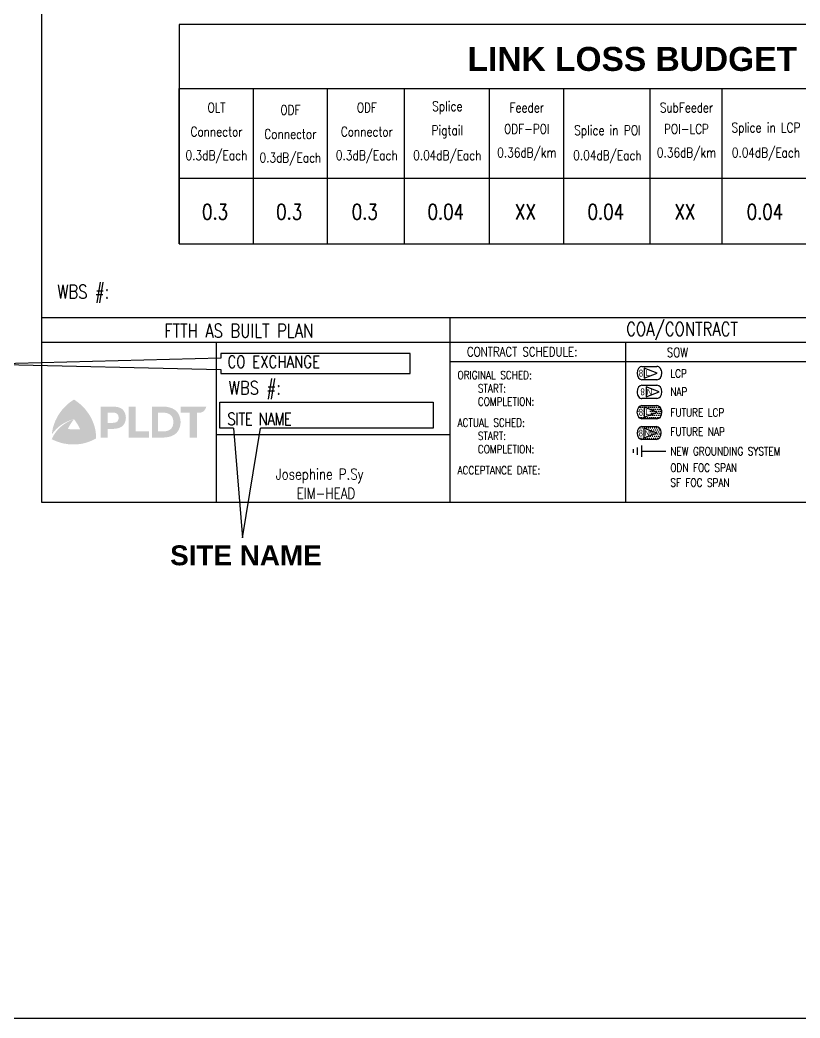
# Model space of a CAD drawing. Extents: x -663610 to -207124, y 70878 to 297551.
# Drawn here: x -262462 to -262057, y 83763 to 84280 of the extents above; entities that cross this region are included whole.
import ezdxf
from ezdxf.enums import TextEntityAlignment as Align

# ---------------------------------------------------------------- set-up
doc = ezdxf.new("R2010")
doc.units = 0
doc.header["$LTSCALE"] = 0.3
doc.linetypes.add('DASH', pattern=[0.35, 0.25, -0.1])
doc.linetypes.add('DASHED', pattern=[0.75, 0.5, -0.25])
doc.layers.get('0').update_dxf_attribs({"linetype": 'CONTINUOUS'})
for name, color, linetype in [('BASEMAP', 7, 'CONTINUOUS'), ('NAP #', 3, 'CONTINUOUS'), ('NAP-F.core used', 1, 'CONTINUOUS'), ('Per page (Grounding)', 7, 'CONTINUOUS'), ('Print', 7, 'CONTINUOUS')]:
    doc.layers.add(name, color=color, linetype=linetype)
doc.styles.add('Mark', font='arial.ttf', dxfattribs={"width": 0.8, "height": 2.5})
doc.styles.add('ROMANS', font='ROMANS.SHX', dxfattribs={"width": 0.8, "height": 2})
doc.styles.add('WMF-Arial Unicode MS0', font='')
doc.styles.get('WMF-Arial Unicode MS0').set_extended_font_data('Arial Unicode MS', bold=True)

# ---------------------------------------------------------------- blocks, each defined once
blk = doc.blocks.new('A$C0CA50FC0')
at = {"layer": 'Per page (Grounding)', "color": 143, "ltscale": 2, "true_color": 0x7aafdf}
blk.add_lwpolyline([(145.12, 141.06), (3343.05, 141.06), (3343.05, 1296.12), (145.12, 1296.12)], close=True, dxfattribs=at)
blk = doc.blocks.new('logo2016')
at = {"layer": 'BASEMAP', "lineweight": 0, "ltscale": 2}
for color, points in [(10, [(-355401.89, 144136.23), (-355401.04, 144137.17), (-355400.22, 144137.99), (-355399.34, 144138.76), (-355398.22, 144139.66), (-355397.5, 144140.16), (-355396.61, 144140.73), (-355396.26, 144140.24), (-355395.81, 144139.55), (-355395.42, 144138.87), (-355394.98, 144137.97), (-355394.55, 144136.96), (-355394.19, 144136.01), (-355394.12, 144135.78), (-355393.63, 144133.91), (-355393.37, 144131.97), (-355393.32, 144130.22), (-355393.44, 144128.31), (-355393.68, 144126.77), (-355394.13, 144127.71), (-355394.48, 144128.38), (-355394.88, 144129.05), (-355395.42, 144129.9), (-355396.01, 144130.74), (-355396.6, 144131.5), (-355397.21, 144132.21), (-355398.19, 144133.27), (-355399.01, 144134.03), (-355400.07, 144134.95), (-355401.04, 144135.67)]), (12, [(-355396.61, 144140.73), (-355396.34, 144140.58), (-355396.08, 144140.41), (-355395.82, 144140.25), (-355395.46, 144140), (-355395.1, 144139.74), (-355394.62, 144139.38), (-355394.14, 144139.01), (-355393.45, 144138.4), (-355392.76, 144137.8), (-355392.09, 144137.12), (-355391.21, 144136.13), (-355389.67, 144134.09), (-355388.59, 144132.29), (-355387.96, 144130.98), (-355387.65, 144130.21), (-355387.34, 144129.44), (-355387.21, 144129.05), (-355387.08, 144128.65), (-355387.58, 144128.42), (-355387.94, 144128.26), (-355388.31, 144128.11), (-355388.9, 144127.9), (-355389.49, 144127.69), (-355390.21, 144127.47), (-355390.93, 144127.26), (-355391.87, 144127.08), (-355392.81, 144126.89), (-355393.68, 144126.77), (-355393.56, 144127.54), (-355393.44, 144128.31), (-355393.38, 144129.27), (-355393.32, 144130.22), (-355393.34, 144131.09), (-355393.37, 144131.97), (-355393.5, 144132.94), (-355393.63, 144133.91), (-355394.12, 144135.78), (-355394.55, 144136.96), (-355394.76, 144137.47), (-355394.98, 144137.97), (-355395.2, 144138.42), (-355395.42, 144138.87), (-355395.62, 144139.21), (-355395.81, 144139.55), (-355396.04, 144139.89), (-355396.26, 144140.24)]), (18, [(-355396.6, 144131.5), (-355397.22, 144131.34), (-355398.34, 144130.97), (-355399, 144130.71), (-355400.46, 144130.06), (-355401.66, 144129.4), (-355402.56, 144128.81), (-355403.57, 144128.07), (-355404.33, 144127.42), (-355404.93, 144126.85), (-355405.7, 144126.04), (-355406.22, 144125.42), (-355406.72, 144124.77), (-355406.98, 144124.41), (-355406.94, 144124.83), (-355406.85, 144125.54), (-355406.7, 144126.4), (-355406.47, 144127.46), (-355406.15, 144128.59), (-355405.28, 144130.9), (-355404.21, 144132.97), (-355403.39, 144134.26), (-355402.44, 144135.55), (-355401.89, 144136.23), (-355401.04, 144135.67), (-355400.07, 144134.95), (-355399.01, 144134.03), (-355398.19, 144133.27), (-355397.21, 144132.21)]), (12, [(-355367.56, 144137.46), (-355367.58, 144137.48), (-355370.88, 144137.46), (-355370.88, 144122.86), (-355361.21, 144122.86), (-355361.21, 144125.78), (-355361.25, 144125.82), (-355367.56, 144125.82)]), (12, [(-355346.24, 144137.43), (-355346.24, 144134.58), (-355342, 144134.58), (-355342, 144122.83), (-355338.64, 144122.83), (-355338.64, 144134.57), (-355337.26, 144134.57), (-355336.78, 144134.63), (-355336.46, 144134.72), (-355336.01, 144134.91), (-355335.59, 144135.19), (-355335.3, 144135.46), (-355335.01, 144135.8), (-355334.77, 144136.14), (-355334.55, 144136.53), (-355334.36, 144136.96), (-355334.22, 144137.43), (-355334.43, 144137.43)]), (16, [(-355399.45, 144126.9), (-355398.56, 144128.62), (-355397.48, 144130.32), (-355396.61, 144131.47), (-355396.79, 144131.41), (-355397.15, 144131.29), (-355397.61, 144131.11), (-355398.12, 144130.89), (-355398.58, 144130.68), (-355399.19, 144130.37), (-355400.18, 144129.82), (-355401.28, 144129.11), (-355402.36, 144128.28), (-355403.13, 144127.61), (-355403.94, 144126.79), (-355404.63, 144126.02), (-355405.06, 144125.46), (-355405.57, 144124.78), (-355406.04, 144124.05), (-355406.56, 144123.14), (-355407.08, 144122.1), (-355406.41, 144121.75), (-355405.27, 144121.24), (-355404.26, 144120.85), (-355403.02, 144120.44), (-355401.87, 144120.15), (-355401.29, 144120.02), (-355401.27, 144120.39), (-355401.2, 144120.88), (-355401.03, 144121.98), (-355400.82, 144122.96), (-355400.52, 144124.08), (-355400.18, 144125.13), (-355399.84, 144126.05)]), (9, [(-355387.08, 144128.65), (-355387.58, 144128.42), (-355388.31, 144128.11), (-355389.49, 144127.69), (-355390.93, 144127.26), (-355392.81, 144126.89), (-355393.68, 144126.77), (-355394.74, 144126.69), (-355395.63, 144126.64), (-355396.54, 144126.64), (-355397.65, 144126.7), (-355399.07, 144126.84), (-355399.45, 144126.9), (-355399.32, 144126.79), (-355398.95, 144126.52), (-355398.06, 144125.91), (-355396.53, 144125.03), (-355395.33, 144124.43), (-355394.18, 144123.95), (-355392.99, 144123.53), (-355392.36, 144123.33), (-355391.47, 144123.09), (-355390.54, 144122.88), (-355389.59, 144122.71), (-355388.67, 144122.59), (-355387.94, 144122.52), (-355386.83, 144122.47), (-355386.14, 144122.47), (-355386.14, 144123.5), (-355386.38, 144125.84), (-355386.74, 144127.53)]), (8, [(-355401.34, 144120.03), (-355399.62, 144119.75), (-355398.26, 144119.61), (-355396.81, 144119.58), (-355395.86, 144119.6), (-355394.68, 144119.68), (-355393.48, 144119.82), (-355392.12, 144120.08), (-355390.98, 144120.38), (-355389.65, 144120.8), (-355388.75, 144121.16), (-355387.58, 144121.66), (-355386.76, 144122.11), (-355386.14, 144122.47), (-355386.83, 144122.47), (-355387.94, 144122.52), (-355388.67, 144122.59), (-355389.59, 144122.71), (-355390.54, 144122.88), (-355391.47, 144123.09), (-355392.36, 144123.33), (-355392.99, 144123.53), (-355394.18, 144123.95), (-355395.33, 144124.43), (-355396.53, 144125.03), (-355398.06, 144125.91), (-355398.95, 144126.52), (-355399.32, 144126.79), (-355399.45, 144126.9), (-355399.84, 144126.05), (-355400.18, 144125.13), (-355400.52, 144124.08), (-355400.82, 144122.96), (-355401.03, 144121.98)])]:
    blk.add_hatch(color=color, dxfattribs=at).paths.add_polyline_path(points)
h = blk.add_hatch(color=12, dxfattribs=at)
h.paths.add_polyline_path([(-355380.66, 144122.86), (-355382.65, 144122.86), (-355384, 144122.86), (-355384, 144124.17), (-355384, 144129.38), (-355384, 144137.45), (-355379.2, 144137.45), (-355378.19, 144137.45), (-355377.59, 144137.41), (-355377.11, 144137.37), (-355376.29, 144137.26), (-355375.61, 144137.1), (-355374.96, 144136.87), (-355374.54, 144136.67), (-355373.9, 144136.26), (-355373.42, 144135.8), (-355373.02, 144135.28), (-355372.7, 144134.69), (-355372.43, 144134), (-355372.27, 144133.38), (-355372.17, 144132.72), (-355372.12, 144132.12), (-355372.16, 144131.67), (-355372.24, 144131.12), (-355372.36, 144130.62), (-355372.51, 144130.12), (-355372.7, 144129.68), (-355373.06, 144129.05), (-355373.5, 144128.5), (-355373.99, 144128.07), (-355374.45, 144127.77), (-355375.08, 144127.47), (-355375.51, 144127.32), (-355376.42, 144127.11), (-355377.11, 144127.01), (-355377.92, 144126.94), (-355378.43, 144126.94), (-355380.66, 144126.94), (-355380.66, 144125.94)])
h.paths.add_polyline_path([(-355380.66, 144134.61), (-355380.66, 144129.78), (-355378.69, 144129.78), (-355378.17, 144129.78), (-355377.65, 144129.81), (-355377.11, 144129.92), (-355376.71, 144130.06), (-355376.39, 144130.25), (-355376.12, 144130.48), (-355375.91, 144130.76), (-355375.72, 144131.15), (-355375.61, 144131.56), (-355375.57, 144131.94), (-355375.57, 144132.41), (-355375.62, 144132.89), (-355375.79, 144133.41), (-355376.03, 144133.82), (-355376.24, 144134.03), (-355376.4, 144134.16), (-355376.61, 144134.29), (-355376.92, 144134.42), (-355377.24, 144134.51), (-355377.64, 144134.58), (-355378.04, 144134.61), (-355378.48, 144134.61)], flags=16)
h = blk.add_hatch(color=12, dxfattribs=at)
h.paths.add_polyline_path([(-355357.03, 144134.59), (-355357.03, 144125.71), (-355354.51, 144125.71), (-355354.41, 144125.71), (-355353.81, 144125.75), (-355353.07, 144125.88), (-355352.61, 144126), (-355352.12, 144126.18), (-355351.55, 144126.46), (-355351.19, 144126.7), (-355350.73, 144127.11), (-355350.47, 144127.46), (-355350.16, 144128.01), (-355349.95, 144128.65), (-355349.83, 144129.21), (-355349.76, 144129.68), (-355349.75, 144130.37), (-355349.81, 144130.89), (-355349.91, 144131.42), (-355350.08, 144132.05), (-355350.28, 144132.5), (-355350.46, 144132.81), (-355350.7, 144133.13), (-355350.96, 144133.41), (-355351.25, 144133.65), (-355351.65, 144133.89), (-355352.03, 144134.07), (-355352.62, 144134.29), (-355353.06, 144134.41), (-355353.49, 144134.49), (-355353.86, 144134.55), (-355354.29, 144134.58), (-355354.53, 144134.59)], flags=16)
h.paths.add_polyline_path([(-355359.86, 144137.43), (-355359.86, 144122.85), (-355354.34, 144122.85), (-355353.33, 144122.9), (-355352.16, 144123.09), (-355351.11, 144123.37), (-355350.49, 144123.59), (-355349.74, 144123.94), (-355349.1, 144124.34), (-355348.58, 144124.73), (-355348.11, 144125.2), (-355347.65, 144125.79), (-355347.27, 144126.4), (-355346.95, 144127.1), (-355346.66, 144127.95), (-355346.5, 144128.67), (-355346.37, 144129.72), (-355346.37, 144130.42), (-355346.43, 144131.11), (-355346.5, 144131.58), (-355346.59, 144131.99), (-355346.79, 144132.74), (-355347.07, 144133.47), (-355347.44, 144134.18), (-355347.79, 144134.7), (-355348.14, 144135.12), (-355348.61, 144135.57), (-355349.16, 144135.99), (-355350.17, 144136.55), (-355350.98, 144136.87), (-355351.91, 144137.14), (-355352.95, 144137.33), (-355353.44, 144137.39), (-355353.9, 144137.43), (-355354.24, 144137.43)])
blk = doc.blocks.new('GROUNDING')
at = {"color": 1}
for p, q in [((-8.52, -0.47), (-8.52, 0.47)), ((-7.42, -0.99), (-7.42, 0.98)), ((-6.32, -1.5), (-6.32, 1.5)), ((-6.32, 0), (0, 0))]:
    blk.add_line(p, q, dxfattribs=at)
blk = doc.blocks.new('LCP')
at = {"ltscale": 0.3}
h = blk.add_hatch(dxfattribs=at)
h.set_pattern_fill('DOTS', color=256, scale=1.5, style=0)
edge = h.paths.add_edge_path()
edge.add_ellipse((84651.3, -14849.5), major_axis=(0, -7.59), ratio=0.75, start_angle=90, end_angle=180)
edge.add_line((84651.3, -14841.9), (84634.2, -14841.9))
edge.add_ellipse((84634.2, -14849.5), major_axis=(0, -7.59), ratio=0.75, start_angle=180, end_angle=270)
edge.add_ellipse((84634.2, -14849.5), major_axis=(0, -7.59), ratio=0.75, start_angle=270, end_angle=360)
edge.add_line((84634.2, -14857.1), (84651.3, -14857.1))
edge.add_ellipse((84651.3, -14849.5), major_axis=(0, -7.59), ratio=0.75, start_angle=0, end_angle=90)
h.paths.add_polyline_path([(84651.8, -14849.5), (84636.6, -14855.2), (84636.6, -14843.8)], flags=16)
h = blk.add_hatch(dxfattribs=at)
h.set_pattern_fill('DOTS', color=256, scale=1.5, style=0)
h.paths.add_polyline_path([(84636.6, -14843.8), (84636.6, -14855.2), (84651.8, -14849.5)])
at = {"color": 7, "linetype": 'Continuous'}
for p, q in [((84634.2, -14841.9), (84651.3, -14841.9)), ((84651.3, -14857.1), (84634.2, -14857.1))]:
    blk.add_line(p, q, dxfattribs=at)
blk.add_lwpolyline([(84651.8, -14849.5), (84636.6, -14843.8), (84636.6, -14855.2)], close=True, dxfattribs=at)
for centre, start_param, end_param in [((84634.2, -14849.5), 3.141593, 4.712389), ((84634.2, -14849.5), 4.712389, 6.283185), ((84651.3, -14849.5), 1.570796, 3.141593), ((84651.3, -14849.5), 0, 1.570796)]:
    blk.add_ellipse(centre, major_axis=(0, -7.59), ratio=0.75, start_param=start_param, end_param=end_param, dxfattribs=at)
at = {"color": 7, "style": 'Mark', "width": 0.8}
for s, height, p in [('8', 7.92, (84633, -14853.5)), ('L', 6.6, (84640.6, -14852.5))]:
    blk.add_text(s, height=height, dxfattribs=at).set_placement(p, align=Align.CENTER)
blk = doc.blocks.new('NAP NEW')
at = {"ltscale": 0.3}
h = blk.add_hatch(dxfattribs=at)
h.set_pattern_fill('DOTS', color=256, scale=1.5, style=0)
edge = h.paths.add_edge_path()
edge.add_ellipse((84650.7, -14873.4), major_axis=(0, -7.36), ratio=0.75, start_angle=90, end_angle=180)
edge.add_line((84650.7, -14866), (84634.1, -14866))
edge.add_ellipse((84634.1, -14873.4), major_axis=(0, -7.36), ratio=0.75, start_angle=180, end_angle=270)
edge.add_ellipse((84634.1, -14873.4), major_axis=(0, -7.36), ratio=0.75, start_angle=270, end_angle=360)
edge.add_line((84634.1, -14880.8), (84650.7, -14880.8))
edge.add_ellipse((84650.7, -14873.4), major_axis=(0, -7.36), ratio=0.75, start_angle=0, end_angle=90)
h.paths.add_polyline_path([(84651.1, -14873.4), (84636.4, -14878.9), (84636.4, -14867.9)], flags=16)
h = blk.add_hatch(dxfattribs=at)
h.set_pattern_fill('DOTS', color=256, scale=1.5, style=0)
h.paths.add_polyline_path([(84636.4, -14867.9), (84636.4, -14878.9), (84651.1, -14873.4)])
at = {"color": 7, "linetype": 'Continuous'}
for p, q in [((84634.1, -14866), (84650.7, -14866)), ((84650.7, -14880.8), (84634.1, -14880.8))]:
    blk.add_line(p, q, dxfattribs=at)
blk.add_lwpolyline([(84651.1, -14873.4), (84636.4, -14867.9), (84636.4, -14878.9)], close=True, dxfattribs=at)
for centre, start_param, end_param in [((84634.1, -14873.4), 3.141593, 4.712389), ((84634.1, -14873.4), 4.712389, 6.283185), ((84650.7, -14873.4), 1.570796, 3.141593), ((84650.7, -14873.4), 0, 1.570796)]:
    blk.add_ellipse(centre, major_axis=(0, -7.36), ratio=0.75, start_param=start_param, end_param=end_param, dxfattribs=at)
at = {"color": 7, "style": 'Mark', "width": 0.8}
for s, height, p in [('8', 7.68, (84632.9, -14877.3)), ('N', 6.4, (84640.2, -14876.6))]:
    blk.add_text(s, height=height, dxfattribs=at).set_placement(p, align=Align.CENTER)
blk = doc.blocks.new('A$C63AB1613')
at = {"layer": 'NAP-F.core used', "color": 152, "ltscale": 2, "true_color": 0x2776bb}
for points in [[(249.17, 2.14), (249.17, 0), (347.33, 0), (347.33, 10.37), (249.17, 10.37), (249.17, 7.95)], [(249.17, 7.95), (129.21, 4.9), (249.17, 2.14)]]:
    blk.add_lwpolyline(points, dxfattribs=at)
at = {"color": 152, "lineweight": 0, "true_color": 0x2776bb, "style": 'WMF-Arial Unicode MS0'}
blk.add_text('CENTRAL OFFICE', height=10.3303, dxfattribs=at).set_placement((0, 0.48))
blk = doc.blocks.new('A$C40893297')
at = {"layer": 'NAP-F.core used', "color": 152, "ltscale": 2, "true_color": 0x2776bb}
for points in [[(32.87, 71.03), (25.79, 71.03), (25.79, 84.57), (136.36, 84.57), (136.36, 71.03), (46.88, 71.03)], [(32.87, 71.03), (37.57, 14.27), (46.88, 71.03)]]:
    blk.add_lwpolyline(points, dxfattribs=at)
at = {"color": 152, "lineweight": 0, "true_color": 0x2776bb, "style": 'WMF-Arial Unicode MS0'}
blk.add_text('SITE NAME', height=10.33, dxfattribs=at).set_placement((0, 0))

msp = doc.modelspace()

# ---------------------------------------------------------------- linework, layer by layer
for p, q in [((-262379.07, 84164.33), (-262379.07, 84244.85)), ((-262340.64, 84164.33), (-262340.64, 84244.85)), ((-262302.21, 84164.33), (-262302.21, 84244.85)), ((-262262.3, 84164.33), (-262262.3, 84244.85)), ((-262218.2, 84164.33), (-262218.2, 84244.85)), ((-262179.66, 84164.33), (-262179.66, 84244.85)), ((-262134.93, 84164.33), (-262134.93, 84244.85)), ((-262097.65, 84164.33), (-262097.65, 84244.85)), ((-262379.07, 84198.23), (-261961.75, 84198.23))]:
    msp.add_line(p, q)
at = {"ltscale": 0.3}
for p, q in [((-262238.82, 84126.04), (-262238.82, 84029.99)), ((-262450.3, 84113.23), (-261863.79, 84113.23)), ((-262359.96, 84113.23), (-262359.96, 84029.99)), ((-262147.73, 84113.23), (-262147.73, 84029.99)), ((-262238.82, 84103.27), (-261863.79, 84103.27)), ((-262359.96, 84065.39), (-262238.82, 84065.39))]:
    msp.add_line(p, q, dxfattribs=at)
at = {"color": 7, "linetype": 'Continuous'}
for p, q in [((-262139.24, 84100.64), (-262131.53, 84100.64)), ((-262131.53, 84093.78), (-262139.24, 84093.78)), ((-262139.24, 84090.88), (-262131.53, 84090.88)), ((-262131.53, 84084.02), (-262139.24, 84084.02))]:
    msp.add_line(p, q, dxfattribs=at)
at = {"color": 0, "lineweight": 0, "ltscale": 0.3}
msp.add_lwpolyline([(-262450.3, 84762.85), (-261403.35, 84762.85), (-261403.35, 84126.04), (-262450.3, 84126.04)], close=True, dxfattribs=at)
msp.add_lwpolyline([(-261781.79, 84277.96), (-262379.07, 84277.96), (-262379.07, 84164.33), (-261781.79, 84164.33)], close=True)
msp.add_lwpolyline([(-262379.07, 84244.85), (-261781.79, 84244.85)])
at = {"ltscale": 0.3}
msp.add_lwpolyline([(-262450.3, 84126.04), (-261403.35, 84126.04), (-261403.35, 84029.99), (-262450.3, 84029.99)], close=True, dxfattribs=at)
msp.add_lwpolyline([(-262450.3, 84126.04), (-261403.35, 84126.04), (-261403.35, 84029.99), (-262450.3, 84029.99)], close=True, dxfattribs=at)
at = {"color": 7, "linetype": 'Continuous'}
for points in [[(-262131.31, 84097.21), (-262138.17, 84099.78), (-262138.17, 84094.64)], [(-262130.28, 84087.45), (-262137.14, 84090.02), (-262137.14, 84084.88)]]:
    msp.add_lwpolyline(points, close=True, dxfattribs=at)
for centre, major_axis, start_param, end_param in [((-262139.24, 84097.21), (0, -3.43), 3.141593, 4.712389), ((-262131.53, 84097.21), (0, -3.43), 1.570796, 3.141593), ((-262139.24, 84097.21), (0, -3.43), 4.712389, 6.283185), ((-262131.53, 84097.21), (0, -3.43), 0, 1.570796), ((-262139.24, 84087.45), (0, 3.43), 0, 1.570796), ((-262131.53, 84087.45), (0, 3.43), 4.712389, 6.283185), ((-262139.24, 84087.45), (0, 3.43), 1.570796, 3.141593), ((-262131.53, 84087.45), (0, 3.43), 3.141593, 4.712389)]:
    msp.add_ellipse(centre, major_axis=major_axis, ratio=0.75, start_param=start_param, end_param=end_param, dxfattribs=at)
at = {"layer": 'Print', "ltscale": 2}
msp.add_lwpolyline([(-262450.3, 84762.85), (-261403.35, 84762.85), (-261403.35, 84029.99), (-262450.3, 84029.99)], close=True, dxfattribs=at)

# ---------------------------------------------------------------- block references
at = {"color": 5, "linetype": 'DASHED', "xscale": 0.4517935106996447, "yscale": 0.4517935106996447, "zscale": 0.4517935106996447}
for name in ['LCP', 'NAP NEW']:
    msp.add_blockref(name, (-300376.43, 90785.81), dxfattribs=at)
at = {"xscale": 1.96815039269859, "yscale": 1.96815039269859, "zscale": 1.96815039269859}
msp.add_blockref('GROUNDING', (-262126.93, 84056.73), dxfattribs=at)
at = {"layer": 'BASEMAP', "color": 152, "ltscale": 2, "true_color": 0x2776bb}
msp.add_blockref('A$C0CA50FC0', (-264594.38, 83621.59), dxfattribs=at)
at = {"layer": 'BASEMAP', "color": 2, "lineweight": 0, "xscale": 1.099999999976717, "yscale": 1.099999999976717, "zscale": 1.099999999976717}
msp.add_blockref('logo2016', (128502.59, -74471.36), dxfattribs=at)
at = {"layer": 'NAP #', "color": 152, "ltscale": 2, "true_color": 0x2776bb}
for name, p in [('A$C63AB1613', (-262606.72, 84096.94)), ('A$C40893297', (-262383.8, 83997.52))]:
    msp.add_blockref(name, p, dxfattribs=at)

# ---------------------------------------------------------------- texts
at = {"lineweight": 0, "style": 'WMF-Arial Unicode MS0'}
msp.add_text('LINK LOSS BUDGET COMPUTATION', height=12.4332, dxfattribs=at).set_placement((-262077.22, 84260.17), align=Align.MIDDLE)
at = {"linetype": 'DASH', "ltscale": 2, "style": 'ROMANS', "width": 0.8}
for s, height, p in [('Splice', 4.989, (-262240.13, 84234.93)), ('OLT', 4.989, (-262359.76, 84234.93)), ('ODF', 4.989, (-262321.46, 84233.72)), ('ODF', 4.989, (-262281.85, 84234.93)), ('Feeder', 4.989, (-262198.93, 84234.93)), ('SubFeeder', 4.989, (-262116.17, 84234.93)), ('Connector', 4.989, (-262359.76, 84222.45)), ('Connector', 4.989, (-262321.46, 84221.23)), ('Connector', 4.989, (-262281.85, 84222.45)), ('Pigtail', 4.989, (-262240.13, 84222.45)), ('ODF-POI', 4.989, (-262198.93, 84223.86)), ('Splice in POI', 4.9893, (-262157.12, 84222.45)), ('POI-LCP', 4.989, (-262116.17, 84223.86)), ('Splice in LCP', 4.9893, (-262074.96, 84223.86)), ('0.3dB/Each', 4.989, (-262359.76, 84209.82)), ('0.3dB/Each', 4.989, (-262321.46, 84208.6)), ('0.3dB/Each', 4.989, (-262281.85, 84209.82)), ('0.04dB/Each', 4.9893, (-262240.13, 84209.82)), ('0.36dB/km', 4.989, (-262198.93, 84211.23)), ('0.04dB/Each', 4.9893, (-262157.12, 84209.82)), ('0.36dB/km', 4.989, (-262116.17, 84211.23)), ('0.04dB/Each', 4.9893, (-262074.96, 84211.23)), ('0.3', 7.878, (-262360.53, 84180.86)), ('0.3', 7.878, (-262322.1, 84180.86)), ('0.3', 7.878, (-262282.93, 84180.86)), ('0.04', 7.878, (-262240.93, 84180.86)), ('XX', 7.878, (-262199.61, 84180.86)), ('0.04', 7.878, (-262157.98, 84180.86)), ('XX', 7.878, (-262116.97, 84180.86)), ('0.04', 7.878, (-262075.52, 84180.86))]:
    msp.add_text(s, height=height, dxfattribs=at).set_placement(p, align=Align.MIDDLE)
at = {"style": 'ROMANS', "width": 0.8}
msp.add_text('CO EXCHANGE', height=6.3365, dxfattribs=at).set_placement((-262354.1, 84099.86))
at = {"color": 7, "style": 'Mark', "width": 0.8}
for s, height, p in [('8', 3.58, (-262139.78, 84095.4)), ('L', 2.98, (-262136.38, 84095.85)), ('N', 2.98, (-262135.35, 84085.95))]:
    msp.add_text(s, height=height, dxfattribs=at).set_placement(p, align=Align.CENTER)
msp.add_text('8', height=3.58, rotation=180, dxfattribs=at).set_placement((-262138.92, 84089.27), align=Align.CENTER)
at = {"lineweight": 9, "style": 'ROMANS'}
for s, insert, char_height, width, attachment_point in [('WBS #:', (-262442.35, 84138.28), 7.041, 263.3337, 4), ('FTTH AS BUILT PLAN', (-262386.84, 84122.69), 7.0397, 263.3022, 1), ('WBS #:', (-262353.44, 84088.39), 7.041, 263.3337, 4)]:
    msp.add_mtext(s, dxfattribs=dict(at, insert=insert, char_height=char_height, width=width, attachment_point=attachment_point))
at = {"style": 'ROMANS'}
for s, insert, char_height, width, attachment_point in [('{\\Fromans.shx|c1;COA/CONTRACT}', (-262147.44, 84123.63), 7.0397, 263.3022, 1), ('CONTRACT SCHEDULE:', (-262229.99, 84110.73), 4.8524, 79.5411, 1), ('SOW', (-262126.37, 84110.37), 4.852, 79.5411, 1), ('ORIGINAL SCHED:', (-262234.84, 84098.28), 4.2238, 79.5411, 1), ('LCP', (-262124.54, 84099.11), 4.224, 79.5411, 1), ('START:', (-262224.32, 84091.4), 4.224, 79.5411, 1), ('NAP', (-262124.54, 84089.66), 4.224, 79.5411, 1), ('COMPLETION:', (-262224.32, 84084.52), 4.2238, 79.5411, 1), ('FUTURE LCP', (-262124.54, 84078.87), 4.224, 79.5411, 1), ('{\\T0.95;SITE NAME}', (-262354.12, 84073.41), 6.2866, 235.1347, 4), ('ACTUAL SCHED:', (-262234.84, 84073.6), 4.2238, 79.5411, 1), ('FUTURE NAP', (-262124.54, 84068.94), 4.224, 79.5411, 1), ('START:', (-262224.32, 84066.72), 4.224, 79.5411, 1), ('COMPLETION:', (-262224.32, 84059.84), 4.2238, 79.5411, 1), ('NEW GROUNDING SYSTEM', (-262124.54, 84058.75), 4.2238, 90.0968, 1), ('Josephine P.Sy', (-262329.08, 84047.62), 5.6318, 263.3022, 1), ('ACCEPTANCE DATE:', (-262234.84, 84048.92), 4.2238, 79.5411, 1), ('ODN FOC SPAN', (-262124.54, 84050.22), 4.2238, 79.5411, 1), ('SF{\\Fromans.shx|c1; FOC SPA}N', (-262124.54, 84042.51), 4.2238, 79.5411, 1), ('EIM-HEAD', (-262318.2, 84037.66), 5.632, 263.3022, 1)]:
    msp.add_mtext(s, dxfattribs=dict(at, insert=insert, char_height=char_height, width=width, attachment_point=attachment_point))

doc.saveas('drawing.dxf')
